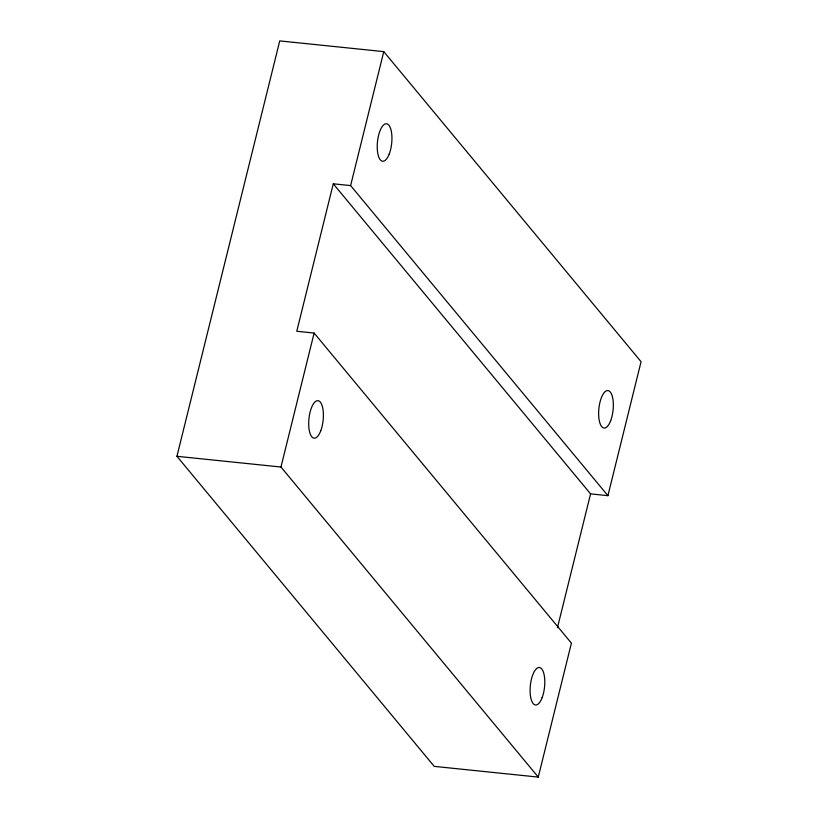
<?xml version="1.0" encoding="UTF-8"?>
<svg xmlns="http://www.w3.org/2000/svg" width="818" height="818" viewBox="0 0 818 818"><rect width="100%" height="100%" fill="white"/><g stroke="black" fill="none" stroke-linecap="round" stroke-linejoin="round"><path stroke-width="1.23" d="M176.933 456.301L279.736 40.9L383.765 51.626L641.067 361.699L607.917 495.667L590.576 493.878L333.274 183.805L296.781 331.27L314.122 333.059L571.414 643.132L538.264 777.1L434.235 766.374L176.933 456.301L280.963 467.027L538.264 777.1M280.963 467.027L314.122 333.059M607.917 495.667L350.615 185.594L383.765 51.626M557.457 627.713L590.576 493.878M333.274 183.805L350.615 185.594M320.717 430.871A18.834 7.137 -84.1 0 0 318.642 400.84A18.834 7.137 -84.1 0 0 308.785 426.567A18.834 7.137 -84.1 0 0 320.717 430.871M389.256 153.937A18.834 7.137 -84.1 0 0 387.17 123.907A18.834 7.137 -84.1 0 0 377.323 149.633A18.834 7.137 -84.1 0 0 389.256 153.937M542.119 697.682A18.834 7.137 -84.1 0 0 540.033 667.652A18.834 7.137 -84.1 0 0 530.187 693.378A18.834 7.137 -84.1 0 0 542.119 697.682M610.657 420.738A18.834 7.137 -84.1 0 0 608.572 390.707A18.834 7.137 -84.1 0 0 598.725 416.434A18.834 7.137 -84.1 0 0 610.657 420.738"/></g></svg>
